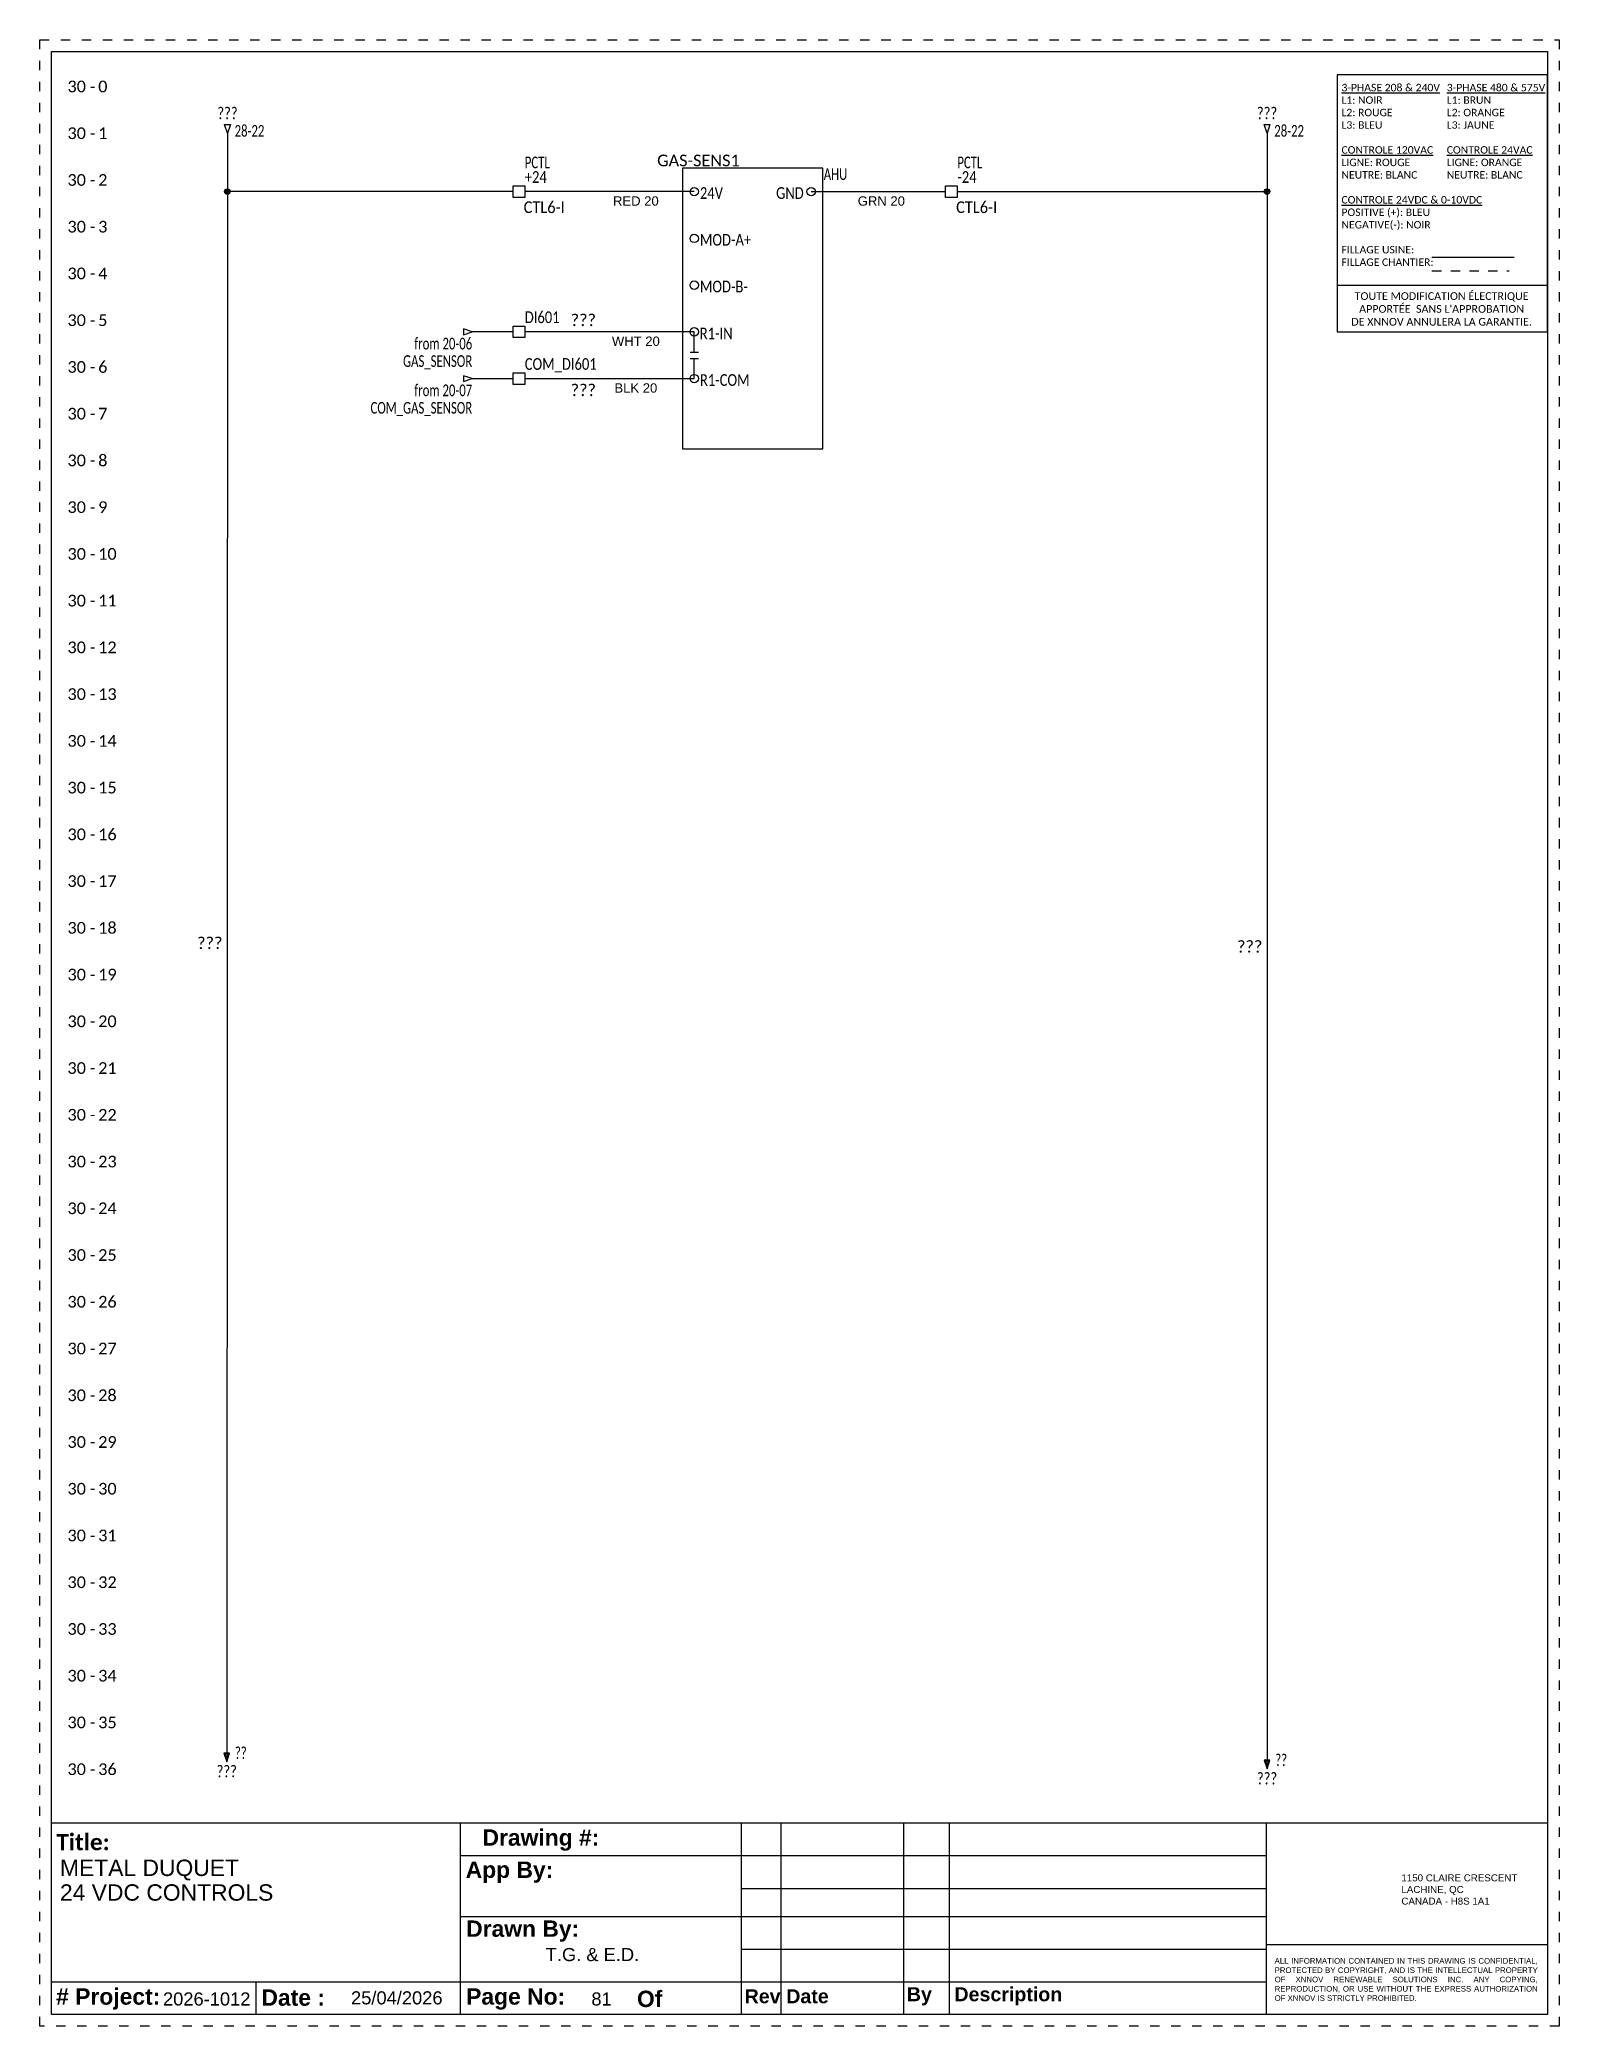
# Model space of a CAD drawing. Header units: inches. Extents: x -0.1 to 16.1, y -0.1 to 21.1.
import ezdxf
from ezdxf.enums import TextEntityAlignment as Align

# ---------------------------------------------------------------- set-up
doc = ezdxf.new("R2010")
doc.units = ezdxf.units.IN
doc.header["$MEASUREMENT"] = 0
for name, pattern in [('Caddy_Solid', [0]), ('DASHED2', [0.375, 0.25, -0.125]), ('DOT2', [0.125, 0, -0.125])]:
    doc.linetypes.add(name, pattern=pattern)
for name, color, linetype in [('BLK_18', 251, 'Continuous'), ('BLK_20', 250, 'Continuous'), ('BLU_18', 5, 'Continuous'), ('DESC', 150, 'Continuous'), ('GRN_20', 3, 'Continuous'), ('LOC', 8, 'Continuous'), ('MISC', 7, 'Continuous'), ('RED_20', 1, 'Continuous'), ('SYMS', 7, 'Continuous'), ('TAGS', 150, 'Continuous'), ('TERMS', 123, 'Continuous'), ('WHT_20', 7, 'Continuous'), ('WIRENO', 72, 'Continuous'), ('WIREREF', 52, 'Continuous'), ('WIREREF_DEST', 52, 'Continuous'), ('XREF', 7, 'Continuous')]:
    doc.layers.add(name, color=color, linetype=linetype)
doc.layers.add('TITLEBLOCK_FRAME', color=7, linetype='DOT2', plot=False)
doc.styles.get("Standard").update_dxf_attribs({"font": 'arial.ttf'})
doc.styles.add('TB_BODY', font='arial.ttf')
doc.styles.add('TB_TITLE', font='ariblk.ttf')
doc.styles.add('WD', font='calibri.ttf')

# ---------------------------------------------------------------- blocks, each defined once
blk = doc.blocks.new('*U9')
at = {"color": 7, "linetype": 'Caddy_Solid', "lineweight": 25}
blk.add_line((-1.486, 1.048), (-0.608, 1.048), dxfattribs=at)
at = {"color": 7, "linetype": 'DASHED2', "lineweight": 25, "ltscale": 0.25}
blk.add_line((-1.486, 0.902), (-0.662, 0.902), dxfattribs=at)
blk.add_line((-2.5, 0.75), (-0.25, 0.75))
blk.add_lwpolyline([(-0.25, 3), (-2.5, 3), (-2.5, 0.25), (-0.25, 0.25)], close=True)
at = {"style": 'WD'}
for s, heights, insert, char_height, attachment_point in [('{\\L3-PHASE 208 & 240V}\\PL1: NOIR\\PL2: ROUGE\\PL3: BLEU\\P\\P{\\LCONTROLE 120VAC}\\PLIGNE: ROUGE\\PNEUTRE: BLANC\\P{\\L\\PCONTROLE 24VDC & 0-10VDC\\P}POSITIVE (+): BLEU\\PNEGATIVE(-): NOIR\\P\\P\\pxql;FILLAGE USINE:\\PFILLAGE CHANTIER:', [-1.975], (-2.454, 2.903), 0.08, 1), ('{\\L3-PHASE 480 & 575V}\\PL1: BRUN\\PL2: ORANGE\\PL3: JAUNE\\P\\P{\\LCONTROLE 24VAC}\\PLIGNE: ORANGE\\PNEUTRE: BLANC', [-1.022], (-1.328, 2.903), 0.08, 1), ("TOUTE MODIFICATION ÉLECTRIQUE \\PAPPORTÉE  SANS L'APPROBATION \\PDE XNNOV ANNULERA LA GARANTIE.", [-0.409], (-1.383, 0.495), 0.08242, 5)]:
    blk.add_mtext_dynamic_manual_height_columns(s, width=4.81392, gutter_width=1.374, heights=heights, dxfattribs=dict(at, insert=insert, char_height=char_height, attachment_point=attachment_point))
blk = doc.blocks.new('WD_MLRH7')
at = {"style": 'WD'}
blk.add_attdef('WDCOPY_DASH', text='', height=0.125, dxfattribs=at).set_placement((-0.684, 0), align=Align.MIDDLE)
blk.add_attdef('SHEET', text='', height=0.125, dxfattribs=at).set_placement((-0.756, 0), align=Align.MIDDLE_RIGHT)
blk.add_attdef('RUNGFIRST', text='', height=0.125, dxfattribs=at).set_placement((-0.625, 0), align=Align.MIDDLE_LEFT)
at = {"style": 'WD', "flags": 1}
for tag, p in [('RUNGHORV', (-0.25, -0.127)), ('RUNGDIST', (-0.25, -0.2)), ('RUNGCNT', (-0.25, -0.237)), ('RUNGINC', (-0.25, -0.163)), ('WIRE-START', (-0.25, -0.356)), ('WIREMODE', (-0.25, -0.281)), ('WIRE-GSUF', (-0.25, -0.396)), ('PH3SPACE', (-0.25, -0.437)), ('WIREFMT', (-0.25, -0.321))]:
    blk.add_attdef(tag, text='', height=0.025, dxfattribs=at).set_placement(p, align=Align.RIGHT)
blk = doc.blocks.new('*U24')
at = {"color": 5}
for p, q in [((0, 21), (16, 21)), ((0, 0), (0, 21)), ((16, 21), (16, 0)), ((0, 2.05), (16, 2.05)), ((4.372, 2.05), (4.372, 0)), ((7.376, 2.05), (7.376, 0)), ((7.8, 2.05), (7.8, 0)), ((9.113, 2.05), (9.113, 0)), ((9.599, 2.05), (9.599, 0)), ((9.599, 2.05), (9.599, 0)), ((12.992, 2.05), (12.992, 0)), ((4.372, 1.7), (12.992, 1.7)), ((7.376, 1.35), (12.992, 1.35)), ((4.372, 1.05), (12.992, 1.05)), ((7.376, 0.7), (12.992, 0.7)), ((12.992, 0.75), (16, 0.75)), ((0, 0.35), (12.992, 0.35)), ((2.186, 0.35), (2.186, 0)), ((16, 0), (0, 0))]:
    blk.add_line(p, q, dxfattribs=at)
at = {"layer": 'TITLEBLOCK_FRAME'}
blk.add_lwpolyline([(-0.125, 21.125), (16.125, 21.125), (16.125, -0.125), (-0.125, -0.125)], close=True, dxfattribs=at)
blk.add_lwpolyline([(-0.125, 21.125), (16.125, 21.125), (16.125, -0.125), (-0.125, -0.125)], close=True, dxfattribs=at)
at = {"color": 7, "style": 'TB_TITLE'}
for s, width, gutter_width, heights, insert, char_height, attachment_point in [('{\\fCalibri|b1|i0|c0|p34;Title:}', 4.49877, 1.75, [-0.19], (0.052, 1.933), 0.175, 1), ('\\pxi-3,l4,t4;{\\fArial|b1|i0|c0|p34;Drawing #:}', 2.99404, 4.083, [-0.229], (4.435, 1.867), 0.175, 4), ('{\\fArial|b1|i0|c0|p34;App By:}', 4.49661, 1.749, [-0.226], (4.43, 1.523), 0.175, 4), ('{\\fArial|b1|i0|c0|p34;Drawn By:}', 2.16756, 1.749, [0.131], (4.435, 0.893), 0.175, 4), ('{\\fArial|b1|i0|c0|p34;# Project:}', 1.25184, 1.749, [-0.229], (0.05, 0.167), 0.175, 4), ('{\\fArial|b1|i0|c0|p34;Date :}', 2.18747, 1.749, [-0.178], (2.246, 0.181), 0.175, 4), ('{\\fArial|b1|i0|c0|p34;Page No:}', 4.49661, 1.749, [-0.226], (4.435, 0.167), 0.175, 4), ('{\\fArial|b1|i0|c0|p34;Of}', 4.49661, 1.749, [-0.181], (6.262, 0.167), 0.175, 4), ('{\\fArial|b1|i0|c0|p34;Rev}', 0.34979, 1.749, [-0.152], (7.413, 0.195), 0.15, 4), ('{\\fArial|b1|i0|c0|p34; Date}', 0.58778, 1.749, [-0.152], (7.8, 0.195), 0.15, 4), ('{\\fArial|b1|i0|c0|p34;By}', 0.36928, 1.749, [-0.194], (9.148, 0.195), 0.15, 4), ('{\\fArial|b1|i0|c0|p34; Description}', 1.60793, 1.749, [-0.191], (9.599, 0.195), 0.15, 4)]:
    blk.add_mtext_dynamic_manual_height_columns(s, width=width, gutter_width=gutter_width, heights=heights, dxfattribs=dict(at, insert=insert, char_height=char_height, attachment_point=attachment_point))
at = {"style": 'TB_BODY'}
for s, width, gutter_width, heights, insert, char_height, attachment_point in [('1150 CLAIRE CRESCENT\\PLACHINE, QC \\PCANADA - H8S 1A1', 1.56147, 0.995, [-0.329], (14.437, 1.5), 0.07464, 1), ('\\pxqj;ALL INFORMATION CONTAINED IN THIS DRAWING IS CONFIDENTIAL, PROTECTED BY COPYRIGHT, AND IS THE INTELLECTUAL PROPERTY OF XNNOV RENEWABLE SOLUTIONS INC. ANY COPYING, REPRODUCTION, OR USE WITHOUT THE EXPRESS AUTHORIZATION OF XNNOV IS STRICTLY PROHIBITED.', 2.80577, 0.597, [-0.464], (13.081, 0.375), 0.059714, 4)]:
    blk.add_mtext_dynamic_manual_height_columns(s, width=width, gutter_width=gutter_width, heights=heights, dxfattribs=dict(at, insert=insert, char_height=char_height, attachment_point=attachment_point))
at = {"color": 7, "style": 'TB_BODY', "flags": 4}
for tag, p in [('N5', (7.597, 1.925)), ('N4', (7.597, 1.575)), ('N3', (7.597, 1.225)), ('N2', (7.597, 0.925)), ('N1', (7.597, 0.575)), ('PAGENO', (5.883, 0.167)), ('SHEETMAX', (6.824, 0.157))]:
    blk.add_attdef(tag, text='', height=0.14, dxfattribs=at).set_placement(p, align=Align.MIDDLE_CENTER)
for tag, height, p in [('DATE5', 0.14, (7.854, 1.925)), ('PAR5', 0.14, (9.104, 1.925)), ('DESCRIPTION5', 0.14, (9.661, 1.925)), ('TITLE1', 0.175, (0.091, 1.57)), ('DATE4', 0.14, (7.854, 1.575)), ('PAR4', 0.14, (9.104, 1.575)), ('DESCRIPTION4', 0.14, (9.661, 1.575)), ('TITLE2', 0.175, (0.091, 1.306)), ('AP.PAR', 0.14, (5.526, 1.365)), ('DATE3', 0.14, (7.854, 1.225)), ('PAR3', 0.14, (9.104, 1.225)), ('DESCRIPTION3', 0.14, (9.661, 1.225)), ('TITLE3', 0.175, (0.091, 1.041)), ('DATE2', 0.14, (7.854, 0.925)), ('PAR2', 0.14, (9.104, 0.925)), ('DESCRIPTION2', 0.14, (9.661, 0.925)), ('DESS.PAR', 0.14, (5.286, 0.642)), ('DATE1', 0.14, (7.854, 0.575)), ('PAR1', 0.14, (9.109, 0.575)), ('DESCRIPTION1', 0.14, (9.645, 0.575)), ('PRJCT', 0.14, (1.193, 0.167)), ('DATE', 0.14, (3.204, 0.179))]:
    blk.add_attdef(tag, text='', height=height, dxfattribs=at).set_placement(p, align=Align.MIDDLE_LEFT)
blk = doc.blocks.new('HA1S4')
for points in [[(0, 0), (-0.031, 0), (0, -0.094), (0.031, 0), (0, 0)], [(0.016, -0.011), (-0.016, -0.011), (0, -0.058), (0.016, -0.011)]]:
    blk.add_lwpolyline(points)
at = {"style": 'WD', "width": 0.7}
for tag, p in [('DESC1', (0.087, 0.113)), ('XREF', (0.087, -0.062))]:
    blk.add_attdef(tag, p, '', height=0.125, dxfattribs=at)
at = {"style": 'WD', "flags": 1}
for tag, p in [('X2TERM01', (0, 0)), ('SIGCODE', (0.035, -0.083))]:
    blk.add_attdef(tag, p, '', height=0.01, dxfattribs=at)
at = {"style": 'WD', "width": 0.8, "flags": 8}
blk.add_attdef('WIRENO', text='', height=0.125, dxfattribs=at).set_placement((0, -0.259), align=Align.CENTER)
blk = doc.blocks.new('HA1D2')
blk.add_lwpolyline([(0, 0.094), (0.031, 0.094), (0, 0), (-0.031, 0.094), (0, 0.094)])
at = {"style": 'WD', "width": 0.8, "flags": 8}
blk.add_attdef('WIRENO', text='', height=0.125, dxfattribs=at).set_placement((0, 0.15), align=Align.CENTER)
at = {"style": 'WD', "flags": 1}
for tag, p in [('X8TERM01', (0, 0)), ('SIGCODE', (0.026, 0.066))]:
    blk.add_attdef(tag, p, '', height=0.01, dxfattribs=at)
at = {"style": 'WD', "width": 0.7}
for tag, p in [('XREF', (0.077, -0.037)), ('DESC1', (0.077, -0.206))]:
    blk.add_attdef(tag, p, '', height=0.125, dxfattribs=at)
blk = doc.blocks.new('*U27')
blk.add_circle((0, 0), 0.045)
blk = doc.blocks.new('*U28')
at = {"color": 0, "linetype": 'ByBlock', "lineweight": -2, "transparency": 16777216}
for p in [(0, 2), (0, 1.5), (0, 1), (0, 0.5), (0, 0)]:
    blk.add_blockref('*U27', p, dxfattribs=at)
blk = doc.blocks.new('HSN1_DANFOSS _GAS_SEN')
for p, q in [((0.125, 1.034), (0.125, 1.25)), ((0.08, 1.034), (0.17, 1.034)), ((0.08, 0.966), (0.17, 0.966)), ((0.125, 0.75), (0.125, 0.966))]:
    blk.add_line(p, q)
blk.add_lwpolyline([(0, 0), (1.5, 0), (1.5, 3), (0, 3)], close=True)
at = {"ltscale": 0.5}
blk.add_circle((1.375, 2.75), 0.045, dxfattribs=at)
blk.add_blockref('*U28', (0.125, 0.75))
at = {"style": 'WD', "width": 0.7}
for tag, height, p in [('DESC1', 0.125, (0.875, 3.299)), ('DESC2', 0.125, (0.875, 3.174)), ('DESC3', 0.125, (0.875, 3.049)), ('LOC', 0.125, (1.635, 2.875)), ('INST', 0.01, (1.543, 2.803))]:
    blk.add_attdef(tag, text='', height=height, dxfattribs=at).set_placement(p, align=Align.CENTER)
at = {"style": 'WD'}
blk.add_attdef('TAG1', text='', height=0.125, dxfattribs=at).set_placement((0.169, 3.021), align=Align.CENTER)
at = {"style": 'WD', "width": 0.8}
for tag, p in [('24V', (0.185, 2.735)), ('GND', (1, 2.735)), ('MOD-A+', (0.185, 2.235)), ('MOD-B-', (0.185, 1.735)), ('R1-IN', (0.183, 1.233)), ('R1-COM', (0.185, 0.735))]:
    blk.add_attdef(tag, text='', height=0.125, dxfattribs=at).set_placement(p, align=Align.MIDDLE_LEFT)
at = {"style": 'WD', "flags": 9}
for tag, p in [('ASSYCODE', (1.55, 2.877)), ('MFG', (1.547, 2.952)), ('CAT', (1.551, 2.921))]:
    blk.add_attdef(tag, text='', height=0.01, dxfattribs=at).set_placement(p, align=Align.CENTER)
at = {"style": 'WD'}
for tag, p, height, flags in [('FAMILY', (1.532, 2.838), 0.01, 9), ('X4TERM01', (0.125, 2.75), 0.005, 1), ('X1TERM02', (1.375, 2.75), 0.005, 1), ('X4TERM03', (0.125, 2.25), 0.005, 1), ('X4TERM04', (0.125, 1.75), 0.005, 1), ('X4TERM05', (0.125, 1.25), 0.005, 1), ('X4TERM06', (0.125, 0.75), 0.005, 1)]:
    blk.add_attdef(tag, p, '', height=height, dxfattribs=dict(at, flags=flags))
blk = doc.blocks.new('WDDOT')
for radius in [0.03, 0.0187, 0.00929]:
    blk.add_circle((0, 0), radius)
blk = doc.blocks.new('HA1D3')
blk.add_lwpolyline([(-0.094, 0), (-0.094, -0.031), (0, 0), (-0.094, 0.031), (-0.094, 0)])
at = {"style": 'WD', "width": 0.8, "flags": 8}
blk.add_attdef('WIRENO', text='', height=0.125, dxfattribs=at).set_placement((0, 0.094), align=Align.RIGHT)
at = {"style": 'WD', "flags": 1}
blk.add_attdef('SIGCODE', text='', height=0.01, dxfattribs=at).set_placement((-0.02, 0.047), align=Align.RIGHT)
blk.add_attdef('X1TERM01', (0, 0), '', height=0.01, dxfattribs=at)
at = {"style": 'WD', "width": 0.7}
for tag, p in [('XREF', (0, -0.188)), ('DESC1', (0, -0.375))]:
    blk.add_attdef(tag, text='', height=0.125, dxfattribs=at).set_placement(p, align=Align.RIGHT)
blk = doc.blocks.new('WD_WNH')
at = {"linetype": 'Continuous', "style": 'WD'}
blk.add_attdef('WIRENO', text='', height=0.125, dxfattribs=at).set_placement((0, 0.062), align=Align.CENTER)
at = {"style": 'WD', "flags": 1}
for tag, p in [('W01USER', (0, 0.078)), ('W02USER', (0, 0.07)), ('W03USER', (0, 0.062)), ('W04USER', (0, 0.055)), ('W05USER', (0, 0.047)), ('W06USER', (0, 0.039)), ('W07USER', (0, 0.031)), ('W08USER', (0, 0.023)), ('W09USER', (0, 0.016)), ('W10USER', (0, 0.008))]:
    blk.add_attdef(tag, text='', height=0.005, dxfattribs=at).set_placement(p, align=Align.CENTER)
blk = doc.blocks.new('HT0001')
for p, q in [((-0.062, 0.062), (0.062, 0.062)), ((-0.062, -0.062), (-0.062, 0.062)), ((0.062, 0.062), (0.062, -0.062)), ((0.062, -0.062), (-0.062, -0.062))]:
    blk.add_line(p, q)
at = {"style": 'WD'}
for tag, p, width in [('INST', (0.062, 0.42), 0.7), ('LOC', (0.062, 0.25), 0.7), ('DESC1', (0.05, -0.385), 0.8)]:
    blk.add_attdef(tag, p, '', height=0.125, dxfattribs=dict(at, width=width))
at = {"linetype": 'Continuous', "style": 'WD'}
for tag, p, height, width, flags in [('TERM01', (0.062, 0.094), 0.125, 0.8, 8), ('TAGSTRIP', (0.05, -0.229), 0.125, 0.9, 8), ('DESC2', (0.05, -0.541), 0.125, 0.8, 8), ('CAT', (0.213, -0.406), 0.109, 0.8, 1), ('DESC3', (0.05, -0.698), 0.125, 0.8, 8)]:
    blk.add_attdef(tag, p, '', height=height, dxfattribs=dict(at, width=width, flags=flags))
at = {"style": 'WD', "flags": 1}
for tag, p, height in [('X4TERM01', (-0.062, 0), 0.0125), ('X4TERMDESC01', (-0.055, -0.023), 0.025), ('X2TERMDESC01', (-0.006, 0.029), 0.025), ('X2TERM01', (0, 0.062), 0.0125), ('STRIPSEQ', (0, 0), 0.00125), ('X2PIN01', (0.033, 0.084), 0.0125), ('X1TERMDESC01', (0.039, 0.007), 0.025), ('X1TERM01', (0.062, 0), 0.0125), ('X1PIN01', (0.087, 0.016), 0.0125), ('X4PIN01', (-0.114, -0.038), 0.0125), ('LINKTERM', (0, -0.002), 0.00125), ('X8TERMDESC01', (0, -0.054), 0.025), ('X8TERM01', (0, -0.062), 0.0125), ('X8PIN01', (0.026, -0.096), 0.0125)]:
    blk.add_attdef(tag, p, '', height=height, dxfattribs=at)
at = {"linetype": 'Continuous', "style": 'WD', "width": 0.8, "flags": 1}
blk.add_attdef('MFG', text='', height=0.109, dxfattribs=at).set_placement((0.088, -0.406), align=Align.RIGHT)
at = {"style": 'WD', "width": 0.7, "flags": 1}
blk.add_attdef('ASSYCODE', (0.062, -0.281), '', height=0.01, dxfattribs=at)
blk = doc.blocks.new('WD_WNV')
at = {"linetype": 'Continuous', "style": 'WD'}
blk.add_attdef('WIRENO', text='', height=0.125, dxfattribs=at).set_placement((-0.05, 0), align=Align.MIDDLE_RIGHT)
at = {"style": 'WD', "flags": 1}
for tag, p in [('W01USER', (-0.062, 0.094)), ('W02USER', (-0.062, 0.086)), ('W03USER', (-0.062, 0.078)), ('W04USER', (-0.062, 0.07)), ('W05USER', (-0.062, 0.062)), ('W06USER', (-0.062, 0.055)), ('W07USER', (-0.062, 0.047)), ('W08USER', (-0.062, 0.039)), ('W09USER', (-0.062, 0.031)), ('W10USER', (-0.062, 0.023))]:
    blk.add_attdef(tag, text='', height=0.005, dxfattribs=at).set_placement(p, align=Align.CENTER)

msp = doc.modelspace()

# ---------------------------------------------------------------- linework, layer by layer
at = {"layer": 'BLK_18', "ltscale": 0.5}
for p, q in [((13, 20.125), (13, 2.722)), ((9.688, 19.5), (13, 19.5))]:
    msp.add_line(p, q, dxfattribs=at)
at = {"layer": 'BLK_20', "ltscale": 0.5}
msp.add_line((5.062, 17.5), (6.875, 17.5), dxfattribs=at)
at = {"layer": 'BLU_18', "ltscale": 0.5}
for p, q in [((1.883, 20.125), (1.875, 2.797)), ((4.937, 19.5), (1.882, 19.5)), ((4.937, 18), (4.5, 18)), ((4.5, 17.5), (4.937, 17.5))]:
    msp.add_line(p, q, dxfattribs=at)
at = {"layer": 'GRN_20', "ltscale": 0.5}
msp.add_line((8.125, 19.5), (9.562, 19.5), dxfattribs=at)
at = {"layer": 'RED_20', "ltscale": 0.5}
msp.add_line((6.875, 19.5), (5.062, 19.5), dxfattribs=at)
at = {"layer": 'WHT_20', "ltscale": 0.5}
msp.add_line((6.875, 18), (5.062, 18), dxfattribs=at)

# ---------------------------------------------------------------- block references
at = {"ltscale": 0.5}
ref = msp.add_blockref('*U24', (0, 0), dxfattribs=at)
ref.add_attrib('PRJCT', '2026-1012', dxfattribs={"color": 7, "height": 0.14, "style": 'TB_BODY'}).set_placement((1.193, 0.167), align=Align.MIDDLE_LEFT)
ref.add_attrib('PAGENO', '81', dxfattribs={"color": 7, "height": 0.14, "style": 'TB_BODY'}).set_placement((5.883, 0.167), align=Align.MIDDLE_CENTER)
ref.add_attrib('DATE', '25/04/2026', dxfattribs={"color": 7, "height": 0.14, "style": 'TB_BODY'}).set_placement((3.204, 0.179), align=Align.MIDDLE_LEFT)
ref.add_attrib('DESS.PAR', 'T.G. & E.D.', dxfattribs={"color": 7, "height": 0.14, "style": 'TB_BODY'}).set_placement((5.286, 0.642), align=Align.MIDDLE_LEFT)
ref.add_attrib('TITLE1', 'METAL DUQUET', dxfattribs={"color": 7, "height": 0.175, "style": 'TB_BODY'}).set_placement((0.091, 1.57), align=Align.MIDDLE_LEFT)
ref.add_attrib('TITLE2', '24 VDC CONTROLS', dxfattribs={"color": 7, "height": 0.175, "style": 'TB_BODY'}).set_placement((0.091, 1.306), align=Align.MIDDLE_LEFT)
msp.add_blockref('WD_MLRH7', (1.125, 20.625), dxfattribs=at).add_auto_attribs({'RUNGFIRST': '0', 'SHEET': '30', 'WDCOPY_DASH': '-'})
msp.add_blockref('*U9', (16.25, 17.75))
at = {"layer": 'SYMS', "ltscale": 0.5}
ref = msp.add_blockref('HA1D2', (1.883, 20.125), dxfattribs=at)
ref.add_attrib('WIRENO', '???', dxfattribs={"layer": 'WIREREF_DEST', "height": 0.125, "style": 'WD', "width": 0.8, "flags": 8}).set_placement((1.883, 20.275), align=Align.CENTER)
ref.add_attrib('XREF', '28-22', (1.959, 20.088), dxfattribs={"layer": 'XREF', "height": 0.125, "style": 'WD', "width": 0.7})
ref = msp.add_blockref('HA1D2', (13, 20.125), dxfattribs=at)
ref.add_attrib('WIRENO', '???', dxfattribs={"layer": 'WIREREF_DEST', "height": 0.125, "style": 'WD', "width": 0.8, "flags": 8}).set_placement((13, 20.275), align=Align.CENTER)
ref.add_attrib('XREF', '28-22', (13.077, 20.088), dxfattribs={"layer": 'XREF', "height": 0.125, "style": 'WD', "width": 0.7})
ref = msp.add_blockref('HT0001', (5, 19.5), dxfattribs=at)
ref.add_attrib('LOC', 'PCTL', (5.062, 19.75), dxfattribs={"layer": 'LOC', "height": 0.125, "style": 'WD', "width": 0.7})
ref.add_attrib('TERM01', '+24', (5.062, 19.594), dxfattribs={"layer": 'TERMS', "linetype": 'Continuous', "height": 0.125, "style": 'WD', "width": 0.8, "flags": 8})
ref.add_attrib('TAGSTRIP', 'CTL6-I', (5.05, 19.271), dxfattribs={"layer": 'TAGS', "linetype": 'Continuous', "height": 0.125, "style": 'WD', "width": 0.9, "flags": 8})
ref = msp.add_blockref('HSN1_DANFOSS _GAS_SEN', (6.75, 16.75), dxfattribs=at)
ref.add_attrib('TAG1', 'GAS-SENS1', dxfattribs={"layer": 'TAGS', "height": 0.125, "style": 'WD'}).set_placement((6.919, 19.771), align=Align.CENTER)
ref.add_attrib('LOC', 'AHU', dxfattribs={"layer": 'LOC', "height": 0.125, "style": 'WD', "width": 0.7}).set_placement((8.385, 19.625), align=Align.CENTER)
ref.add_attrib('24V', '24V', dxfattribs={"layer": 'MISC', "height": 0.125, "style": 'WD', "width": 0.8}).set_placement((6.935, 19.485), align=Align.MIDDLE_LEFT)
ref.add_attrib('MOD-A+', 'MOD-A+', dxfattribs={"layer": 'MISC', "height": 0.125, "style": 'WD', "width": 0.8}).set_placement((6.935, 18.985), align=Align.MIDDLE_LEFT)
ref.add_attrib('MOD-B-', 'MOD-B-', dxfattribs={"layer": 'MISC', "height": 0.125, "style": 'WD', "width": 0.8}).set_placement((6.935, 18.485), align=Align.MIDDLE_LEFT)
ref.add_attrib('R1-IN', 'R1-IN', dxfattribs={"layer": 'MISC', "height": 0.125, "style": 'WD', "width": 0.8}).set_placement((6.933, 17.983), align=Align.MIDDLE_LEFT)
ref.add_attrib('R1-COM', 'R1-COM', dxfattribs={"layer": 'MISC', "height": 0.125, "style": 'WD', "width": 0.8}).set_placement((6.935, 17.485), align=Align.MIDDLE_LEFT)
ref.add_attrib('GND', 'GND', dxfattribs={"layer": 'MISC', "height": 0.125, "style": 'WD', "width": 0.8}).set_placement((7.75, 19.485), align=Align.MIDDLE_LEFT)
ref = msp.add_blockref('HT0001', (9.625, 19.5), dxfattribs=at)
ref.add_attrib('LOC', 'PCTL', (9.688, 19.75), dxfattribs={"layer": 'LOC', "height": 0.125, "style": 'WD', "width": 0.7})
ref.add_attrib('TERM01', '-24', (9.688, 19.594), dxfattribs={"layer": 'TERMS', "linetype": 'Continuous', "height": 0.125, "style": 'WD', "width": 0.8, "flags": 8})
ref.add_attrib('TAGSTRIP', 'CTL6-I', (9.675, 19.271), dxfattribs={"layer": 'TAGS', "linetype": 'Continuous', "height": 0.125, "style": 'WD', "width": 0.9, "flags": 8})
for p in [(1.882, 19.5), (13, 19.5)]:
    msp.add_blockref('WDDOT', p, dxfattribs=at)
ref = msp.add_blockref('HT0001', (5, 18), dxfattribs=at)
ref.add_attrib('TERM01', 'DI601', (5.062, 18.094), dxfattribs={"layer": 'TERMS', "linetype": 'Continuous', "height": 0.125, "style": 'WD', "width": 0.8, "flags": 8})
ref = msp.add_blockref('HA1D3', (4.5, 18), dxfattribs=at)
ref.add_attrib('DESC1', 'GAS_SENSOR', dxfattribs={"layer": 'DESC', "height": 0.125, "style": 'WD', "width": 0.7}).set_placement((4.5, 17.625), align=Align.RIGHT)
ref.add_attrib('XREF', 'from 20-06', dxfattribs={"layer": 'XREF', "height": 0.125, "style": 'WD', "width": 0.7}).set_placement((4.5, 17.812), align=Align.RIGHT)
ref = msp.add_blockref('HT0001', (5, 17.5), dxfattribs=at)
ref.add_attrib('TERM01', 'COM_DI601', (5.062, 17.594), dxfattribs={"layer": 'TERMS', "linetype": 'Continuous', "height": 0.125, "style": 'WD', "width": 0.8, "flags": 8})
ref = msp.add_blockref('HA1D3', (4.5, 17.5), dxfattribs=at)
ref.add_attrib('DESC1', 'COM_GAS_SENSOR', dxfattribs={"layer": 'DESC', "height": 0.125, "style": 'WD', "width": 0.7}).set_placement((4.5, 17.125), align=Align.RIGHT)
ref.add_attrib('XREF', 'from 20-07', dxfattribs={"layer": 'XREF', "height": 0.125, "style": 'WD', "width": 0.7}).set_placement((4.5, 17.312), align=Align.RIGHT)
ref = msp.add_blockref('HA1S4', (1.875, 2.797), dxfattribs=at)
ref.add_attrib('WIRENO', '???', dxfattribs={"layer": 'WIREREF', "height": 0.125, "style": 'WD', "width": 0.8, "flags": 8}).set_placement((1.875, 2.538), align=Align.CENTER)
ref.add_attrib('XREF', '??', (1.962, 2.735), dxfattribs={"layer": 'XREF', "height": 0.125, "style": 'WD', "width": 0.7})
ref = msp.add_blockref('HA1S4', (13, 2.722), dxfattribs=at)
ref.add_attrib('WIRENO', '???', dxfattribs={"layer": 'WIREREF', "height": 0.125, "style": 'WD', "width": 0.8, "flags": 8}).set_placement((13, 2.462), align=Align.CENTER)
ref.add_attrib('XREF', '??', (13.088, 2.659), dxfattribs={"layer": 'XREF', "height": 0.125, "style": 'WD', "width": 0.7})
at = {"layer": 'WIRENO', "ltscale": 0.5}
ref = msp.add_blockref('WD_WNH', (5.688, 18), dxfattribs=at)
ref.add_attrib('WIRENO', '???', dxfattribs={"linetype": 'Continuous', "height": 0.125, "style": 'WD'}).set_placement((5.688, 18.062), align=Align.CENTER)
ref = msp.add_blockref('WD_WNH', (5.688, 17.5), dxfattribs=at)
ref.add_attrib('WIRENO', '???', dxfattribs={"linetype": 'Continuous', "height": 0.125, "style": 'WD'}).set_placement((5.688, 17.438), align=Align.TOP_CENTER)
ref = msp.add_blockref('WD_WNV', (1.879, 11.461), dxfattribs=at)
ref.add_attrib('WIRENO', '???', dxfattribs={"linetype": 'Continuous', "height": 0.125, "style": 'WD'}).set_placement((1.829, 11.461), align=Align.MIDDLE_RIGHT)
ref = msp.add_blockref('WD_WNV', (13, 11.423), dxfattribs=at)
ref.add_attrib('WIRENO', '???', dxfattribs={"linetype": 'Continuous', "height": 0.125, "style": 'WD'}).set_placement((12.95, 11.423), align=Align.MIDDLE_RIGHT)

# ---------------------------------------------------------------- texts
at = {"ltscale": 0.5, "style": 'WD'}
for p in [(0.369, 20.125), (0.369, 19.625), (0.369, 19.125), (0.369, 18.625), (0.369, 18.125), (0.369, 17.625), (0.369, 17.125), (0.369, 16.625), (0.369, 16.125), (0.369, 15.625), (0.369, 15.125), (0.369, 14.625), (0.369, 14.125), (0.369, 13.625), (0.369, 13.125), (0.369, 12.625), (0.369, 12.125), (0.369, 11.625), (0.369, 11.125), (0.369, 10.625), (0.369, 10.125), (0.369, 9.625), (0.369, 9.125), (0.369, 8.625), (0.369, 8.125), (0.369, 7.625), (0.369, 7.125), (0.369, 6.625), (0.369, 6.125), (0.369, 5.625), (0.369, 5.125), (0.369, 4.625), (0.369, 4.125), (0.369, 3.625), (0.369, 3.125), (0.369, 2.625)]:
    msp.add_text('30', height=0.125, dxfattribs=at).set_placement(p, align=Align.MIDDLE_RIGHT)
for s, p in [('1', (0.5, 20.125)), ('2', (0.5, 19.625)), ('3', (0.5, 19.125)), ('4', (0.5, 18.625)), ('5', (0.5, 18.125)), ('6', (0.5, 17.625)), ('7', (0.5, 17.125)), ('8', (0.5, 16.625)), ('9', (0.5, 16.125)), ('10', (0.5, 15.625)), ('11', (0.5, 15.125)), ('12', (0.5, 14.625)), ('13', (0.5, 14.125)), ('14', (0.5, 13.625)), ('15', (0.5, 13.125)), ('16', (0.5, 12.625)), ('17', (0.5, 12.125)), ('18', (0.5, 11.625)), ('19', (0.5, 11.125)), ('20', (0.5, 10.625)), ('21', (0.5, 10.125)), ('22', (0.5, 9.625)), ('23', (0.5, 9.125)), ('24', (0.5, 8.625)), ('25', (0.5, 8.125)), ('26', (0.5, 7.625)), ('27', (0.5, 7.125)), ('28', (0.5, 6.625)), ('29', (0.5, 6.125)), ('30', (0.5, 5.625)), ('31', (0.5, 5.125)), ('32', (0.5, 4.625)), ('33', (0.5, 4.125)), ('34', (0.5, 3.625)), ('35', (0.5, 3.125)), ('36', (0.5, 2.625))]:
    msp.add_text(s, height=0.125, dxfattribs=at).set_placement(p, align=Align.MIDDLE_LEFT)
for p in [(0.441, 20.125), (0.441, 19.625), (0.441, 19.125), (0.441, 18.625), (0.441, 18.125), (0.441, 17.625), (0.441, 17.125), (0.441, 16.625), (0.441, 16.125), (0.441, 15.625), (0.441, 15.125), (0.441, 14.625), (0.441, 14.125), (0.441, 13.625), (0.441, 13.125), (0.441, 12.625), (0.441, 12.125), (0.441, 11.625), (0.441, 11.125), (0.441, 10.625), (0.441, 10.125), (0.441, 9.625), (0.441, 9.125), (0.441, 8.625), (0.441, 8.125), (0.441, 7.625), (0.441, 7.125), (0.441, 6.625), (0.441, 6.125), (0.441, 5.625), (0.441, 5.125), (0.441, 4.625), (0.441, 4.125), (0.441, 3.625), (0.441, 3.125), (0.441, 2.625)]:
    msp.add_text('-', height=0.125, dxfattribs=at).set_placement(p, align=Align.MIDDLE)
at = {"layer": 'MISC', "char_height": 0.1, "attachment_point": 2}
for s, insert in [('RED 20', (6.25, 19.45)), ('GRN 20', (8.875, 19.45)), ('WHT 20', (6.25, 17.95)), ('BLK 20', (6.25, 17.45))]:
    msp.add_mtext(s, dxfattribs=dict(at, insert=insert))

doc.saveas('drawing.dxf')
